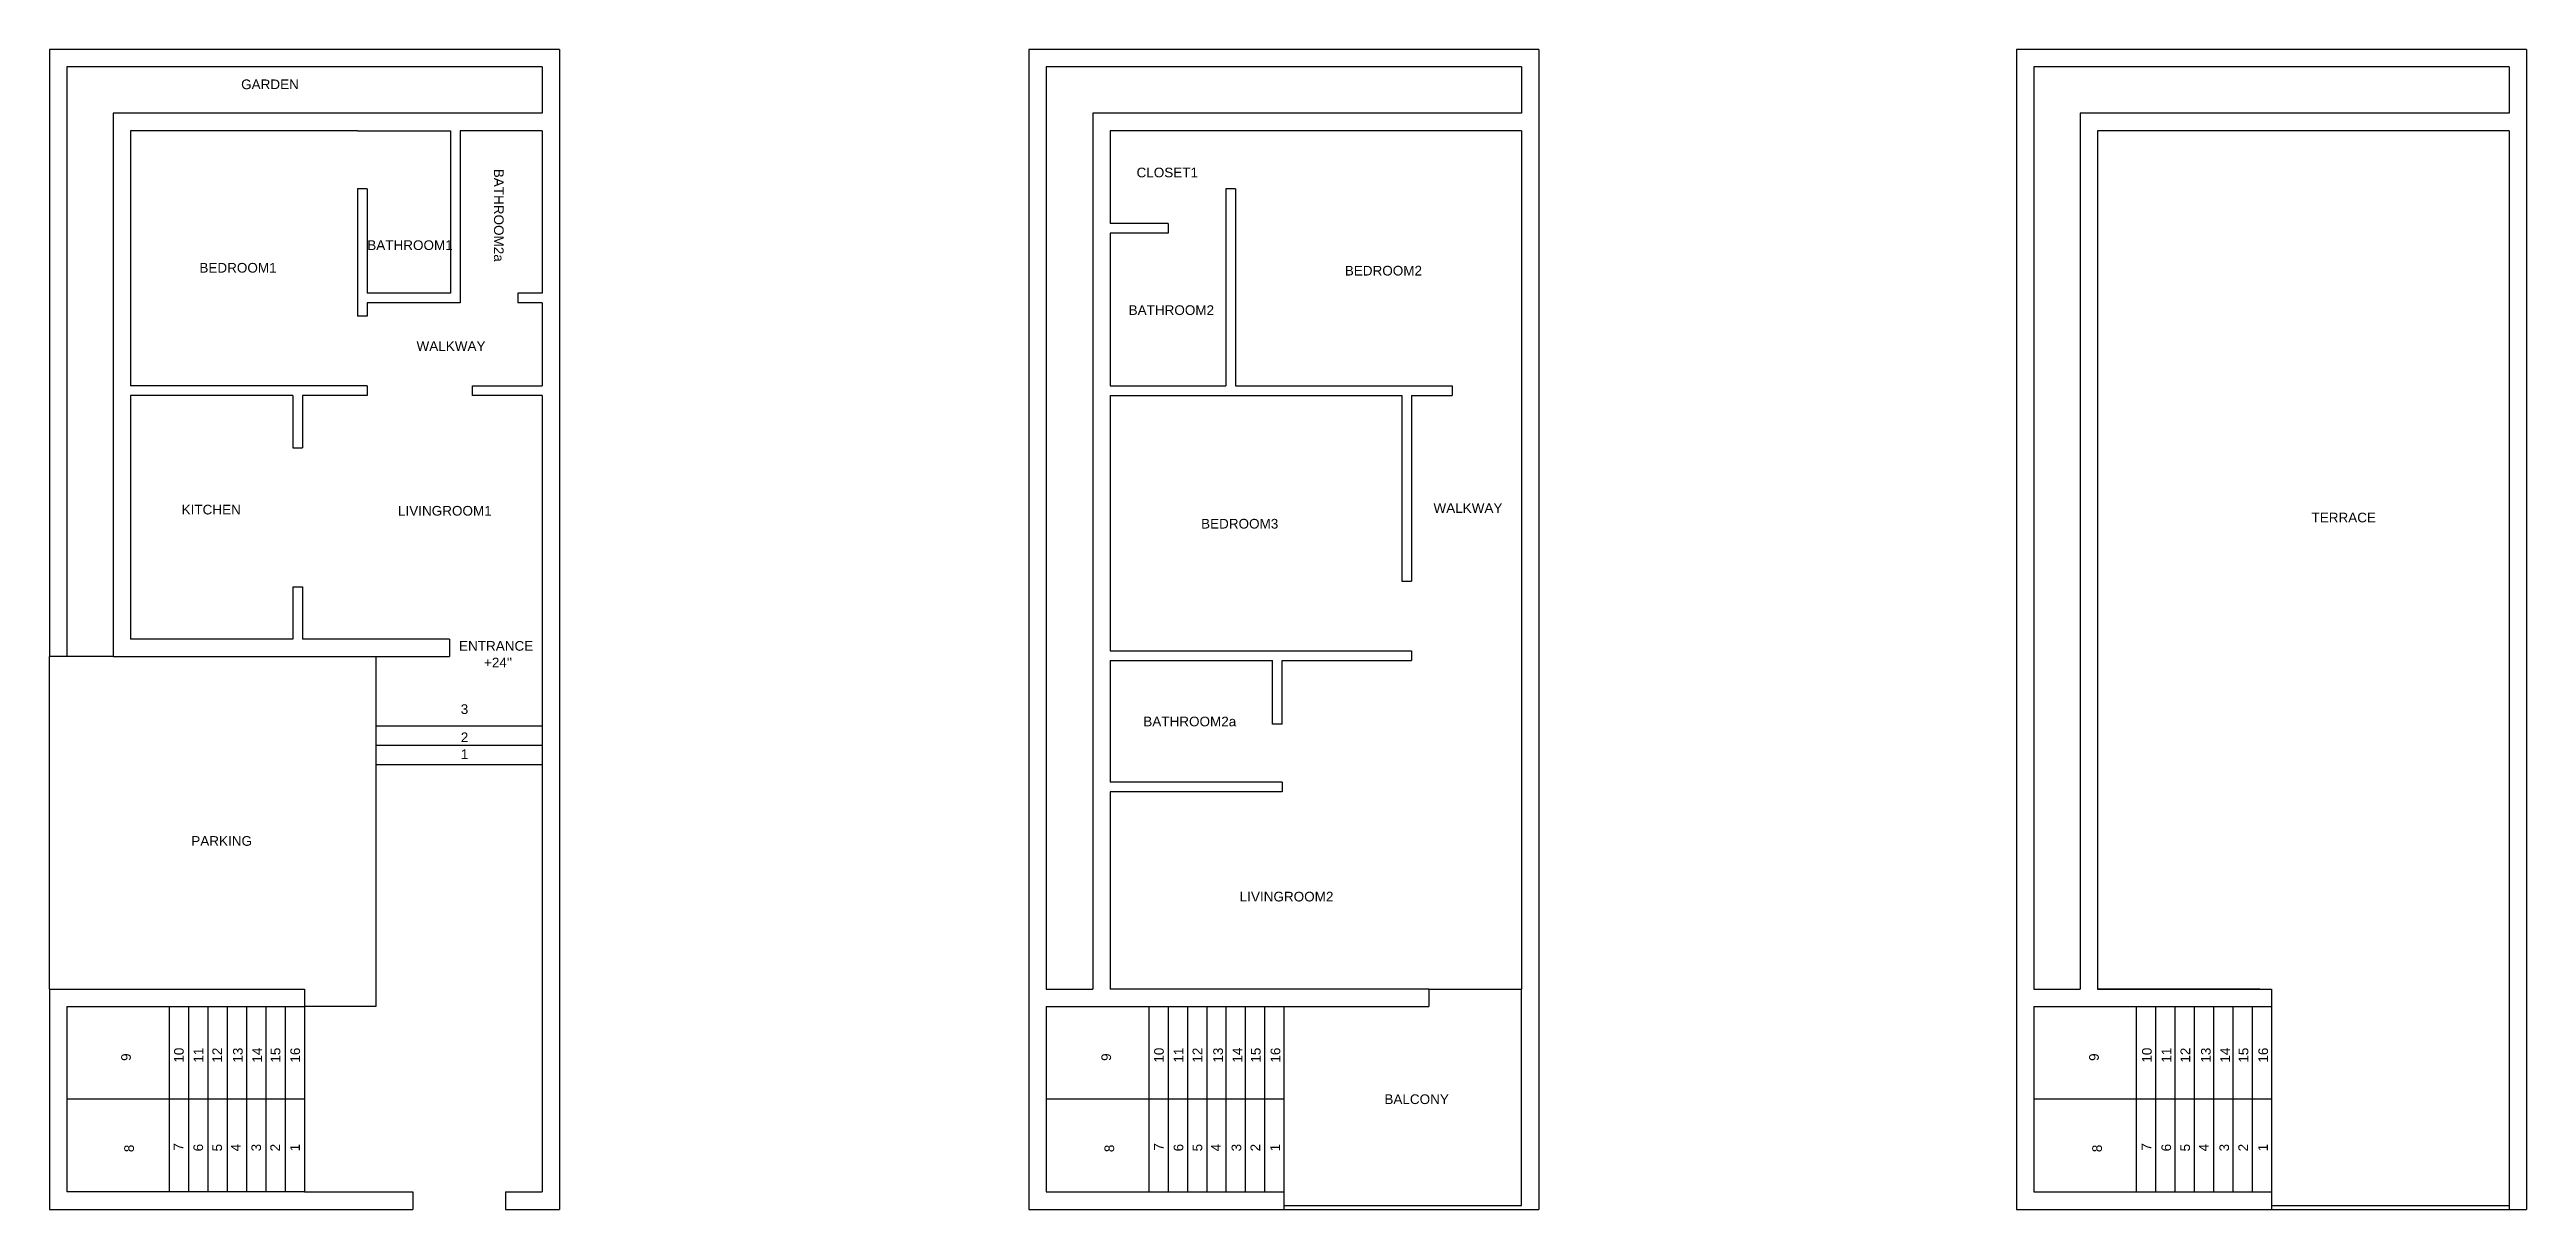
# Model space of a CAD drawing. Header units: feet. Extents: x 371 to 1653, y -580 to 20.
import ezdxf

# ---------------------------------------------------------------- set-up
doc = ezdxf.new("R2010")
doc.units = ezdxf.units.FT
doc.header["$MEASUREMENT"] = 0
for name, color, linetype in [('Balcony', 7, 'Continuous'), ('BathRoom1', 7, 'Continuous'), ('BathRoom2', 7, 'Continuous'), ('BathRoom2a', 7, 'Continuous'), ('BedRoom1', 7, 'Continuous'), ('BedRoom2', 7, 'Continuous'), ('BedRoom3', 7, 'Continuous'), ('Boundary', 7, 'Continuous'), ('Closet1', 7, 'Continuous'), ('Entrance_Staircase', 7, 'Continuous'), ('Garden', 7, 'Continuous'), ('Kitchen', 7, 'Continuous'), ('LivingRoom1', 7, 'Continuous'), ('LivingRoom2', 7, 'Continuous'), ('Parking', 7, 'Continuous'), ('Staircase', 7, 'Continuous'), ('Terrace', 7, 'Continuous'), ('Walkway', 7, 'Continuous')]:
    doc.layers.add(name, color=color, linetype=linetype)
doc.styles.get("Standard").update_dxf_attribs({"font": 'arial.ttf'})

msp = doc.modelspace()

# ---------------------------------------------------------------- linework, layer by layer
for p, q in [((370.8, -466.3), (502.8, -466.3)), ((1515, -466.3), (1431, -466.3))]:
    msp.add_line(p, q)
at = {"layer": 'Balcony'}
for p, q in [((1084.8, -466.3), (1084.8, -475.3)), ((1084.8, -466.3), (1132.8, -466.3)), ((1132.8, -578.3), (1132.8, -466.3)), ((886.8, -475.3), (1009.8, -475.3)), ((1009.8, -475.3), (1084.8, -475.3)), ((1009.8, -578.3), (1132.8, -578.3))]:
    msp.add_line(p, q, dxfattribs=at)
at = {"layer": 'BathRoom1'}
for p, q in [((530.3, -22.3), (578.3, -22.3)), ((578.3, -22.3), (578.3, -106.3)), ((535.3, -52.3), (530.3, -52.3)), ((535.3, -52.3), (535.3, -106.3)), ((578.3, -106.3), (535.3, -106.3))]:
    msp.add_line(p, q, dxfattribs=at)
at = {"layer": 'BathRoom2'}
for p, q in [((949.8, -75.3), (919.8, -75.3)), ((919.8, -75.3), (919.8, -154.2)), ((949.8, -70.3), (949.8, -75.3)), ((979.8, -75.3), (979.8, -154.2)), ((919.8, -154.2), (979.8, -154.2))]:
    msp.add_line(p, q, dxfattribs=at)
at = {"layer": 'BathRoom2a'}
for p, q in [((625.8, -22.3), (583.3, -22.3)), ((583.3, -22.3), (583.3, -111.3)), ((625.8, -22.3), (625.8, -106.3)), ((625.8, -106.3), (613.3, -106.3)), ((613.3, -106.3), (613.3, -111.3)), ((919.8, -296.3), (1003.8, -296.3)), ((919.8, -296.3), (919.8, -359.3)), ((1003.8, -329.3), (1003.8, -296.3)), ((1008.8, -329.3), (1008.8, -296.3)), ((1008.8, -329.3), (1003.8, -329.3)), ((1008.8, -359.3), (919.8, -359.3)), ((1008.8, -359.3), (1008.8, -364.3))]:
    msp.add_line(p, q, dxfattribs=at)
at = {"layer": 'BedRoom1'}
for p, q in [((412.8, -22.3), (412.8, -154.3)), ((530.3, -22.3), (412.8, -22.3)), ((530.3, -52.3), (530.3, -118.3)), ((535.3, -118.3), (530.3, -118.3)), ((535.3, -154.3), (412.8, -154.3))]:
    msp.add_line(p, q, dxfattribs=at)
at = {"layer": 'BedRoom2'}
for p, q in [((1132.8, -22.3), (984.8, -22.3)), ((1132.8, -22.3), (1132.8, -154.2)), ((984.8, -52.3), (984.8, -154.2)), ((984.8, -154.2), (1096.8, -154.2))]:
    msp.add_line(p, q, dxfattribs=at)
at = {"layer": 'BedRoom3'}
for p, q in [((919.8, -159.3), (919.8, -291.3)), ((919.8, -159.3), (1070.8, -159.3)), ((1070.8, -159.3), (1070.8, -255.3)), ((1070.8, -255.3), (1075.8, -255.3)), ((919.8, -291.3), (1075.8, -291.3))]:
    msp.add_line(p, q, dxfattribs=at)
at = {"layer": 'Boundary'}
for p, q in [((634.8, 19.7), (370.8, 19.7)), ((370.8, 19.7), (370.8, -294.3)), ((634.8, 19.7), (634.8, -580.3)), ((1141.8, 19.7), (877.8, 19.7)), ((877.8, 19.7), (877.8, -580.3)), ((1141.8, 19.7), (1141.8, -580.3)), ((1653, 19.7), (1389, 19.7)), ((1389, 19.7), (1389, -580.3)), ((1653, 19.7), (1653, -580.3)), ((1132.8, 10.7), (886.8, 10.7)), ((886.8, 10.7), (886.8, -466.3)), ((1132.8, 10.7), (1132.8, -13.3)), ((1644, 10.7), (1398, 10.7)), ((1398, 10.7), (1398, -466.3)), ((1644, 10.7), (1644, -13.3)), ((1132.8, -13.3), (910.8, -13.3)), ((910.8, -13.3), (910.8, -466.3)), ((1644, -13.3), (1422, -13.3)), ((1422, -13.3), (1422, -466.3)), ((370.8, -466.3), (370.8, -580.3)), ((886.8, -466.3), (910.8, -466.3)), ((1398, -466.3), (1422, -466.3)), ((370.8, -580.3), (558.8, -580.3)), ((606.8, -580.3), (634.8, -580.3)), ((877.8, -580.3), (1141.8, -580.3)), ((1389, -580.3), (1653, -580.3))]:
    msp.add_line(p, q, dxfattribs=at)
at = {"layer": 'Closet1'}
for p, q in [((919.8, -22.3), (919.8, -70.3)), ((984.8, -22.3), (919.8, -22.3)), ((979.8, -52.3), (979.8, -75.3)), ((984.8, -52.3), (979.8, -52.3)), ((949.8, -70.3), (919.8, -70.3))]:
    msp.add_line(p, q, dxfattribs=at)
at = {"layer": 'Entrance_Staircase'}
for p, q in [((539.8, -294.3), (539.8, -350.3)), ((539.8, -294.3), (577.8, -294.3)), ((577.8, -285.3), (577.8, -294.3)), ((625.8, -294.3), (625.8, -571.3)), ((625.8, -330.3), (539.8, -330.3)), ((625.8, -340.3), (539.8, -340.3)), ((625.8, -350.3), (539.8, -350.3)), ((502.8, -571.3), (558.8, -571.3)), ((558.8, -571.3), (558.8, -580.3)), ((606.8, -571.3), (606.8, -580.3)), ((606.8, -571.3), (625.8, -571.3))]:
    msp.add_line(p, q, dxfattribs=at)
at = {"layer": 'Garden'}
for p, q in [((625.8, 10.7), (379.8, 10.7)), ((379.8, 10.7), (379.8, -294.3)), ((625.8, 10.7), (625.8, -13.3)), ((625.8, -13.3), (403.8, -13.3)), ((403.8, -13.3), (403.8, -294.3)), ((403.8, -294.3), (370.8, -294.3))]:
    msp.add_line(p, q, dxfattribs=at)
at = {"layer": 'Kitchen'}
for p, q in [((412.8, -159.3), (412.8, -285.3)), ((496.8, -159.3), (412.8, -159.3)), ((496.8, -159.3), (496.8, -186.3)), ((496.8, -186.3), (501.8, -186.3)), ((496.8, -258.3), (501.8, -258.3)), ((496.8, -258.3), (496.8, -285.3)), ((496.8, -285.3), (412.8, -285.3))]:
    msp.add_line(p, q, dxfattribs=at)
at = {"layer": 'LivingRoom1'}
for p, q in [((535.3, -159.3), (501.8, -159.3)), ((501.8, -159.3), (501.8, -186.3)), ((535.3, -154.3), (535.3, -159.3)), ((589.8, -159.2), (589.8, -154.2)), ((625.8, -159.2), (589.8, -159.2)), ((625.8, -159.2), (625.8, -294.3)), ((501.8, -258.3), (501.8, -285.3)), ((577.8, -285.3), (501.8, -285.3))]:
    msp.add_line(p, q, dxfattribs=at)
at = {"layer": 'LivingRoom2'}
for p, q in [((1132.8, -294.3), (1132.8, -466.3)), ((1008.8, -296.3), (1075.8, -296.3)), ((1008.8, -364.3), (919.8, -364.3)), ((919.8, -364.3), (919.8, -466.3)), ((1084.8, -466.3), (919.8, -466.3))]:
    msp.add_line(p, q, dxfattribs=at)
at = {"layer": 'Parking'}
for p, q in [((370.8, -466.3), (370.8, -294.3)), ((403.8, -294.3), (539.8, -294.3)), ((539.8, -350.3), (539.8, -475.3)), ((539.8, -475.3), (502.8, -475.3))]:
    msp.add_line(p, q, dxfattribs=at)
at = {"layer": 'Staircase'}
for p, q in [((502.8, -466.3), (502.8, -571.3)), ((1521, -466.3), (1521, -580.3)), ((379.8, -475.3), (502.8, -475.3)), ((379.8, -475.3), (379.8, -571.3)), ((432.8, -475.3), (432.8, -571.3)), ((442.8, -475.3), (442.8, -571.3)), ((452.8, -475.3), (452.8, -571.3)), ((462.8, -475.3), (462.8, -571.3)), ((472.8, -475.3), (472.8, -571.3)), ((482.8, -475.3), (482.8, -571.3)), ((492.8, -475.3), (492.8, -571.3)), ((886.8, -475.3), (886.8, -571.3)), ((939.8, -475.3), (939.8, -571.3)), ((949.8, -475.3), (949.8, -571.3)), ((959.8, -475.3), (959.8, -571.3)), ((969.8, -475.3), (969.8, -571.3)), ((979.8, -475.3), (979.8, -571.3)), ((989.8, -475.3), (989.8, -571.3)), ((999.8, -475.3), (999.8, -571.3)), ((1009.8, -475.3), (1009.8, -580.3)), ((1398, -475.3), (1398, -571.3)), ((1398, -475.3), (1521, -475.3)), ((1451, -475.3), (1451, -571.3)), ((1461, -475.3), (1461, -571.3)), ((1471, -475.3), (1471, -571.3)), ((1481, -475.3), (1481, -571.3)), ((1491, -475.3), (1491, -571.3)), ((1501, -475.3), (1501, -571.3)), ((1511, -475.3), (1511, -571.3)), ((502.8, -523.3), (379.8, -523.3)), ((1009.8, -523.3), (886.8, -523.3)), ((1521, -523.3), (1398, -523.3)), ((502.8, -571.3), (379.8, -571.3)), ((886.8, -571.3), (1009.8, -571.3)), ((1398, -571.3), (1521, -571.3))]:
    msp.add_line(p, q, dxfattribs=at)
at = {"layer": 'Terrace'}
for p, q in [((1644, -22.3), (1431, -22.3)), ((1431, -22.3), (1431, -466.3)), ((1644, -22.3), (1644, -154.2)), ((1644, -154.2), (1644, -294.3)), ((1644, -294.3), (1644, -580.3)), ((1431, -466.3), (1521, -466.3)), ((1521, -578.3), (1644, -578.3))]:
    msp.add_line(p, q, dxfattribs=at)
at = {"layer": 'Walkway'}
for p, q in [((583.3, -111.3), (535.3, -111.3)), ((535.3, -111.3), (535.3, -118.3)), ((625.8, -111.3), (613.3, -111.3)), ((625.8, -111.3), (625.8, -154.2)), ((589.8, -154.2), (625.8, -154.2)), ((1075.8, -159.3), (1075.8, -255.3)), ((1075.8, -159.3), (1096.8, -159.3)), ((1096.8, -154.2), (1096.8, -159.3)), ((1132.8, -154.2), (1132.8, -294.3)), ((1075.8, -291.3), (1075.8, -296.3))]:
    msp.add_line(p, q, dxfattribs=at)

# ---------------------------------------------------------------- texts
at = {"layer": 'Balcony', "insert": (1061.8, -520.8), "char_height": 5, "width": 33.942, "attachment_point": 1}
msp.add_mtext('BALCONY', dxfattribs=at)
at = {"layer": 'BathRoom1', "insert": (535.3, -79), "char_height": 5, "width": 33.801, "attachment_point": 1}
msp.add_mtext('BATHROOM1', dxfattribs=at)
at = {"layer": 'BathRoom2', "insert": (929.4, -112.6), "char_height": 5, "width": 33.942, "attachment_point": 1}
msp.add_mtext('BATHROOM2', dxfattribs=at)
at = {"layer": 'BathRoom2a', "insert": (605.9, -42), "char_height": 5, "width": 33.942, "attachment_point": 1, "rotation": 270}
msp.add_mtext('BATHROOM2a', dxfattribs=at)
at = {"layer": 'BathRoom2a', "insert": (937, -325.4), "char_height": 5, "width": 33.942, "attachment_point": 1}
msp.add_mtext('BATHROOM2a', dxfattribs=at)
at = {"layer": 'BedRoom1', "insert": (448.4, -90.7), "char_height": 5, "width": 33.942, "attachment_point": 1}
msp.add_mtext('BEDROOM1', dxfattribs=at)
at = {"layer": 'BedRoom2', "insert": (1041.3, -92.2), "char_height": 5, "width": 33.942, "attachment_point": 1}
msp.add_mtext('BEDROOM2', dxfattribs=at)
at = {"layer": 'BedRoom3', "insert": (966.9, -223.1), "char_height": 5, "width": 33.942, "attachment_point": 1}
msp.add_mtext('BEDROOM3', dxfattribs=at)
at = {"layer": 'Closet1', "insert": (933.5, -41.4), "char_height": 5, "width": 33.942, "attachment_point": 1}
msp.add_mtext('CLOSET1', dxfattribs=at)
at = {"layer": 'Entrance_Staircase', "char_height": 5, "width": 33.942, "attachment_point": 1}
for s, insert in [('ENTRANCE', (582.8, -286.3)), ("+24''", (595.7, -294.9)), ('3', (583.7, -319)), ('2', (583.7, -333.6)), ('1', (583.7, -342.3))]:
    msp.add_mtext(s, dxfattribs=dict(at, insert=insert))
at = {"layer": 'Garden', "insert": (470, 4.2), "char_height": 5, "width": 33.942, "attachment_point": 1}
msp.add_mtext('GARDEN', dxfattribs=at)
at = {"layer": 'Kitchen', "insert": (439.2, -215.8), "char_height": 5, "width": 33.942, "attachment_point": 1}
msp.add_mtext('KITCHEN', dxfattribs=at)
at = {"layer": 'LivingRoom1', "insert": (551.2, -216.4), "char_height": 5, "width": 33.942, "attachment_point": 1}
msp.add_mtext('LIVINGROOM1', dxfattribs=at)
at = {"layer": 'LivingRoom2', "insert": (986.9, -416), "char_height": 5, "width": 33.942, "attachment_point": 1}
msp.add_mtext('LIVINGROOM2', dxfattribs=at)
at = {"layer": 'Parking', "insert": (444.2, -387.2), "char_height": 5, "width": 33.942, "attachment_point": 1}
msp.add_mtext('PARKING', dxfattribs=at)
at = {"layer": 'Staircase', "char_height": 5, "width": 33.942, "attachment_point": 1, "rotation": 90}
for s, insert in [('9', (407.9, -503.5)), ('10', (435.3, -504.4)), ('11', (445.4, -504.4)), ('12', (455.1, -504.4)), ('13', (465.8, -504.4)), ('14', (475.8, -504.4)), ('15', (485.3, -504.4)), ('16', (495.5, -504.4)), ('9', (915.3, -503.5)), ('10', (942.6, -504.4)), ('11', (952.8, -504.4)), ('12', (962.5, -504.4)), ('13', (973.2, -504.4)), ('14', (983.2, -504.4)), ('15', (992.7, -504.4)), ('16', (1002.9, -504.4)), ('9', (1426.6, -503.5)), ('10', (1454, -504.4)), ('11', (1464.1, -504.4)), ('12', (1473.9, -504.4)), ('13', (1484.5, -504.4)), ('14', (1494.5, -504.4)), ('15', (1504, -504.4)), ('16', (1514.2, -504.4)), ('8', (409.5, -550.7)), ('7', (435.1, -549.9)), ('6', (445.3, -550.3)), ('5', (455.1, -550.3)), ('4', (464.7, -550.3)), ('3', (475.3, -550.3)), ('2', (485.1, -550.3)), ('1', (495.4, -550.3)), ('8', (916.9, -550.7)), ('7', (942.5, -549.9)), ('6', (952.7, -550.3)), ('5', (962.5, -550.3)), ('4', (972.1, -550.3)), ('3', (982.7, -550.3)), ('2', (992.5, -550.3)), ('1', (1002.7, -550.3)), ('8', (1428.2, -550.7)), ('7', (1453.8, -549.9)), ('6', (1464, -550.3)), ('5', (1473.8, -550.3)), ('4', (1483.4, -550.3)), ('3', (1494, -550.3)), ('2', (1503.8, -550.3)), ('1', (1514.1, -550.3))]:
    msp.add_mtext(s, dxfattribs=dict(at, insert=insert))
at = {"layer": 'Terrace', "insert": (1541.7, -219.9), "char_height": 5, "width": 33.942, "attachment_point": 1}
msp.add_mtext('TERRACE', dxfattribs=at)
at = {"layer": 'Walkway', "char_height": 5, "width": 33.801, "attachment_point": 1}
for insert in [(560.8, -131.2), (1087.2, -215)]:
    msp.add_mtext('WALKWAY', dxfattribs=dict(at, insert=insert))

doc.saveas('drawing.dxf')
